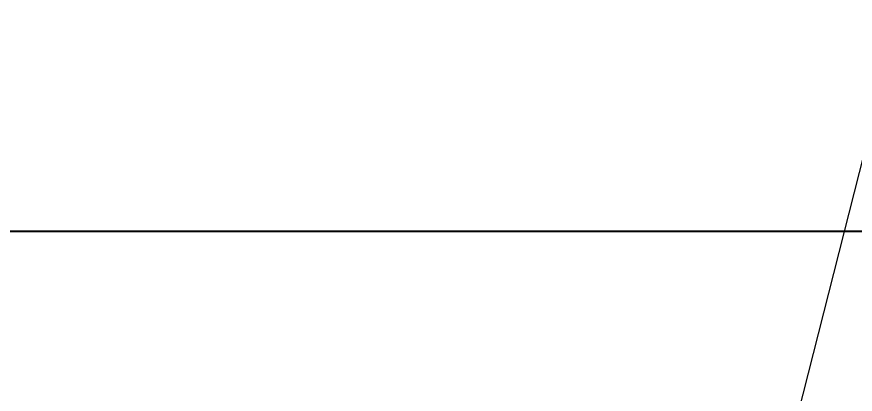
# Model space of a CAD drawing. Header units: inches. Extents: x 6934 to 18973, y 4254 to 7629.
# Drawn here: x 8626.8 to 9111.9, y 6176.6 to 6394.8 of the extents above; entities that cross this region are included whole.
import ezdxf

# ---------------------------------------------------------------- set-up
doc = ezdxf.new("R2010")
doc.units = ezdxf.units.IN
doc.header["$MEASUREMENT"] = 0
doc.layers.add('POWER SUPPLY CASE OUTLINE$0$가시적인 것(ISO)', color=3, linetype='Continuous', lineweight=40, true_color=0x00ff00)
doc.layers.add('POWER SUPPLY CASE OUTLINE$0$기호(ISO)', color=5, linetype='Continuous', lineweight=25, true_color=0x0000ff)
doc.styles.add('POWER SUPPLY CASE OUTLINE$0$치수 텍스트_PSTEK_POSCO', font='isocp.shx')
doc.dimstyles.new('POWER SUPPLY CASE OUTLINE$0$치수_PSTEK_POSCO$7', dxfattribs={"dimscale": 8, "dimtxt": 3.5, "dimasz": 2.5, "dimexe": 2, "dimexo": 2.5, "dimgap": 1, "dimtad": 1, "dimrnd": 1e-08, "dimdsep": 46, "dimtxsty": 'POWER SUPPLY CASE OUTLINE$0$치수 텍스트_PSTEK_POSCO', "dimcen": 0.09, "dimdle": 10, "dimclrd": 7, "dimclre": 7, "dimclrt": 2, "dimadec": 1, "dimazin": 2, "dimtfac": 1, "dimtmove": 0, "dimatfit": 3, "dimfxl": 0, "dimtolj": 1, "dimlwd": -1, "dimlwe": -1, "dimarcsym": 0})

msp = doc.modelspace()

# ---------------------------------------------------------------- linework, layer by layer
at = {"layer": 'POWER SUPPLY CASE OUTLINE$0$가시적인 것(ISO)'}
msp.add_line((9232.786, 6270.744), (8432.786, 6270.744), dxfattribs=at)

# ---------------------------------------------------------------- leaders
at = {"layer": 'POWER SUPPLY CASE OUTLINE$0$기호(ISO)', "color": 7, "annotation_type": 0, "has_hookline": 1, "hookline_direction": 0, "text_width": 370.921}
msp.add_leader([(9007.164, 5883.544), (9137.14, 6394.768), (9157.14, 6394.768)], dimstyle='POWER SUPPLY CASE OUTLINE$0$치수_PSTEK_POSCO$7', override={"dimtad": 0}, dxfattribs=at)

doc.saveas('drawing.dxf')
